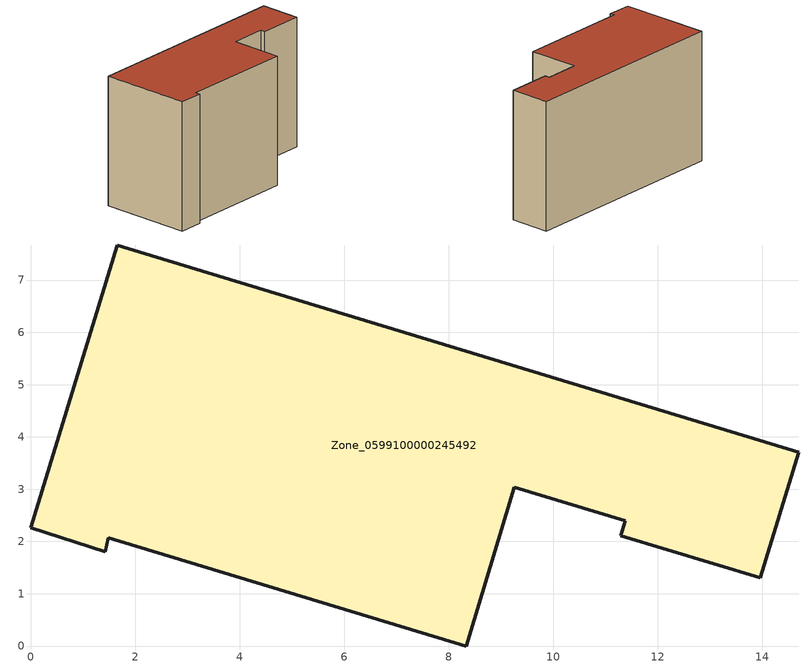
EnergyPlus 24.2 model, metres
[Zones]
Zone_0599100000245492
 floor ground (C_G): 14.7,3.71 13.96,1.3 11.29,2.11 11.38,2.4 9.25,3.04 8.33,0 1.49,2.07 1.43,1.8 0,2.26 1.66,7.67 z0
 wall outside (C_F): 1.66,7.67 0,2.26 1.43,1.8 1.49,2.07 8.33,0 9.25,3.04 11.38,2.4 11.29,2.11 13.96,1.3 14.7,3.71 1.66,7.67 z0:8.12
 roof outside (C_R): 14.7,3.71 1.66,7.67 0,2.26 1.43,1.8 1.49,2.07 8.33,0 9.25,3.04 11.38,2.4 11.29,2.11 13.96,1.3 z8.12
[BUILDING]
Pand.0599100000245492: North Axis=0; Terrain=City; Loads Convergence Tolerance Value=0.04; Temperature Convergence Tolerance Value=0.4; Solar Distribution=FullExterior; Maximum Number of Warmup Days=25; Minimum Number of Warmup Days=1
[Site:Location]
Rotterdam.The.Hague.AP_ZH_NLD Design_Conditions: Latitude=51.96; Longitude=4.45; Time Zone=1; Elevation=-4.5
[SITE:GROUNDTEMPERATURE:BUILDINGSURFACE]
18, 18, 18, 18, 18, 18, 18, 18, 18, 18, 18, 18
[MATERIAL] Thermal Absorptance=0.9; Solar Absorptance=0.7; Visible Absorptance=0.7
Name | Roughness | Thickness | Conductivity | Density | Specific Heat
G.TI.1975-1991 | MediumSmooth | 0.15 | 0.288461 | 540 | 1210
F.TI.1975-1991 | Rough | 0.3 | 0.230769 | 1920 | 840
R.TI.1975-1991 | MediumRough | 0.2 | 0.153846 | 1500 | 1000
[CONSTRUCTION]
C_G: G.TI.1975-1991
C_F: F.TI.1975-1991
C_R: R.TI.1975-1991
[ZONE]
Zone_0599100000245492: Type=1; Multiplier=1; Ceiling Height=Autocalculate; Volume=Autocalculate; Floor Area=autocalculate; Part of Total Floor Area=Yes
[ZONEINFILTRATION:DESIGNFLOWRATE]
Infil_Zone_0599100000245492: Zone or ZoneList or Space or SpaceList=Zone_0599100000245492; Schedule=AlwaysOn; Design Flow Rate Calculation Method=Flow/Area; Flow Rate per Floor Area=0.003; Constant Term Coefficient=1; Temperature Term Coefficient=0; Velocity Term Coefficient=0; Velocity Squared Term Coefficient=0
[HVACTEMPLATE:ZONE:IDEALLOADSAIRSYSTEM]
Zone_0599100000245492: Maximum Heating Supply Air Temperature=50; Minimum Cooling Supply Air Temperature=13; Maximum Heating Supply Air Humidity Ratio=0.0156; Minimum Cooling Supply Air Humidity Ratio=0.0077; Heating Limit=NoLimit; Cooling Limit=NoLimit; Dehumidification Control Type=ConstantSensibleHeatRatio; Cooling Sensible Heat Ratio=0.7; Dehumidification Setpoint=60; Humidification Control Type=None; Humidification Setpoint=30; Outdoor Air Method=None; Outdoor Air Flow Rate per Person=0.00944; Outdoor Air Flow Rate per Zone Floor Area=0; Outdoor Air Flow Rate per Zone=0; Demand Controlled Ventilation Type=None; Outdoor Air Economizer Type=NoEconomizer; Heat Recovery Type=None; Sensible Heat Recovery Effectiveness=0.7; Latent Heat Recovery Effectiveness=0.65
[ZONECONTROL:THERMOSTAT]
ThermostatControl_Zone_0599100000245492: Zone or ZoneList=Zone_0599100000245492; Control Type Schedule=DualSetpointControlType; Control 1=Thermostat_Zone_0599100000245492; Temperature Difference Between Cutout And Setpoint=0
[THERMOSTATSETPOINT:DUALSETPOINT]
Thermostat_Zone_0599100000245492: Heating Setpoint Temperature Schedule=HeatingSetpoint_Zone_0599100000245492; Cooling Setpoint Temperature Schedule=CoolingSetpoint_Zone_0599100000245492
[SCHEDULE:COMPACT]
HeatingSetpoint_Zone_0599100000245492: Through: 12/31, For: AllDays, Until: 24:00, 21
CoolingSetpoint_Zone_0599100000245492: Through: 12/31, For: AllDays, Until: 24:00, 24
DualSetpointControlType: Through: 12/31, For: AllDays, Until: 24:00, 4
AlwaysOn: Through: 12/31, For: AllDays, Until: 24:00, 1
